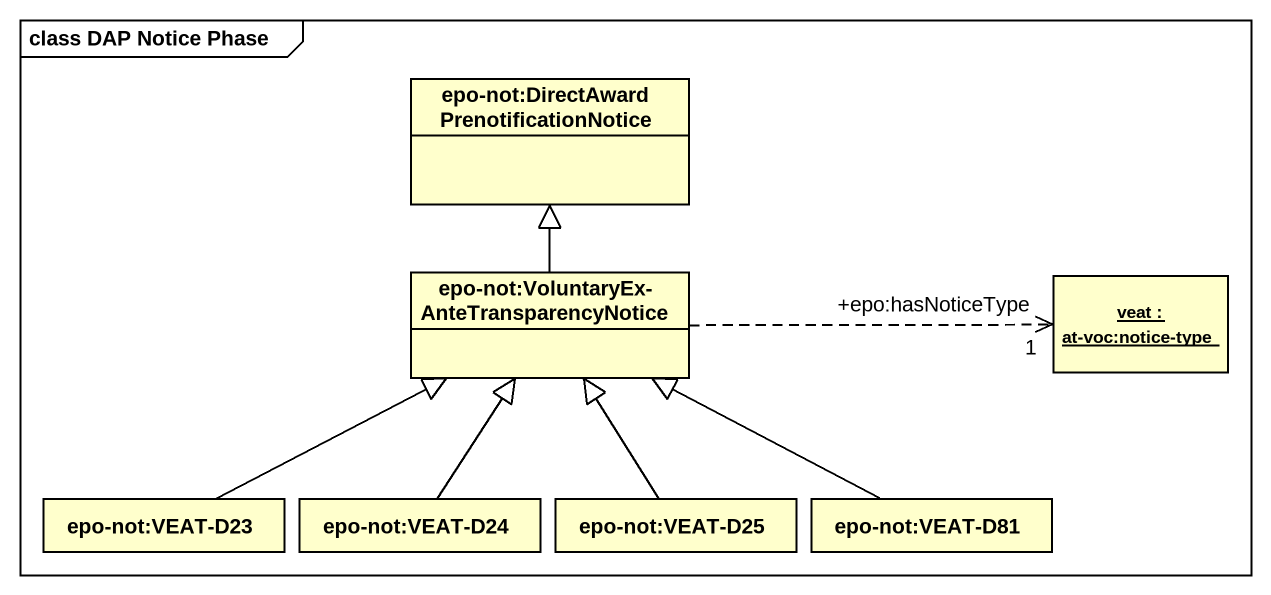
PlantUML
@startuml
mainframe class DAP Notice Phase
hide circle
hide empty members
class "epo-not:DirectAwardPrenotificationNotice" as epo_not_DirectAwardPrenotifi
class "epo-not:VoluntaryEx-AnteTransparencyNotice" as epo_not_VoluntaryEx
object "veat : at-voc:notice-type" as veat
class "epo-not:VEAT-D23" as epo_not_VEAT_D23
class "epo-not:VEAT-D24" as epo_not_VEAT_D24
class "epo-not:VEAT-D25" as epo_not_VEAT_D25
class "epo-not:VEAT-D81" as epo_not_VEAT_D81
epo_not_VoluntaryEx -up-|> epo_not_DirectAwardPrenotifi
epo_not_VoluntaryEx .right.> "+epo:hasNoticeType\n1" veat
epo_not_VEAT_D23 -right-|> epo_not_VoluntaryEx
epo_not_VEAT_D24 -up-|> epo_not_VoluntaryEx
epo_not_VEAT_D25 -up-|> epo_not_VoluntaryEx
epo_not_VEAT_D81 -left-|> epo_not_VoluntaryEx
@enduml
